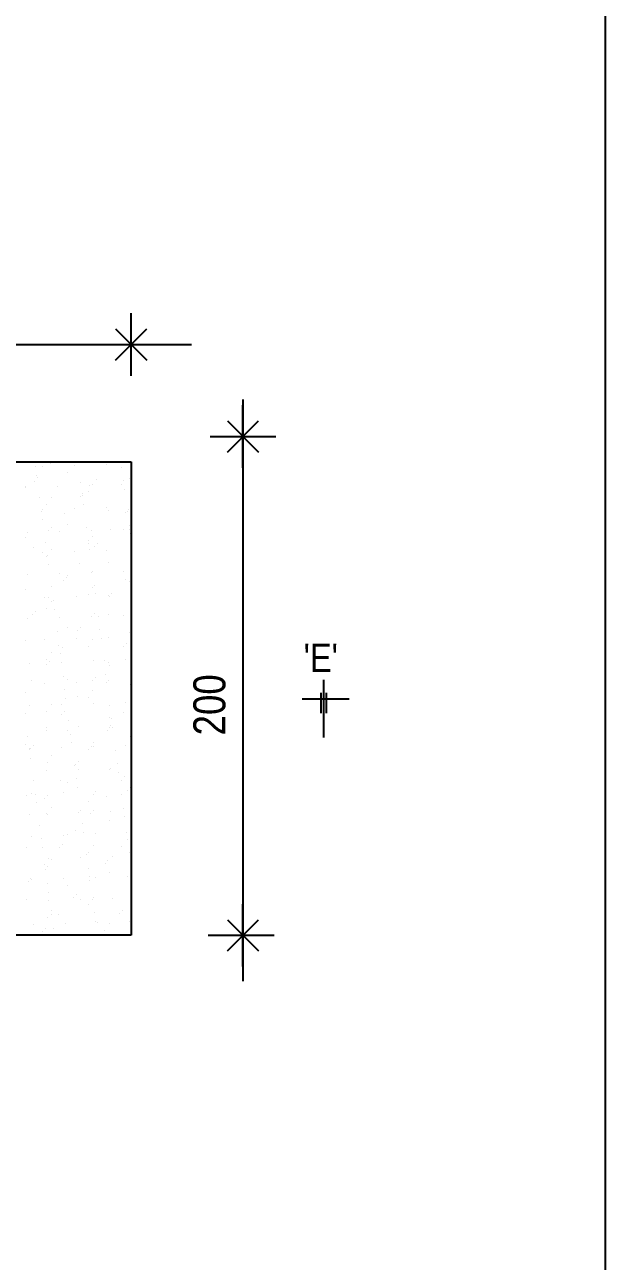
# Model space of a CAD drawing. Header units: metres. Extents: x 516 to 666, y 54 to 108.
# Drawn here: x 607.478 to 609.086, y 89.71 to 93.139 of the extents above; entities that cross this region are included whole.
import ezdxf

# ---------------------------------------------------------------- set-up
doc = ezdxf.new("R2010")
doc.units = ezdxf.units.M
doc.header["$LTSCALE"] = 30
doc.header["$MEASUREMENT"] = 0
doc.layers.get('0').update_dxf_attribs({"linetype": 'CONTINUOUS'})
doc.styles.add('HANDWRITE', font='ARIALN.TTF')

msp = doc.modelspace()

# ---------------------------------------------------------------- linework, layer by layer
for p, q in [((607.7732, 92.1656), (607.7732, 92.3389)), ((607.7732, 92.1655), (607.7732, 92.3328)), ((607.7732, 92.1654), (607.7732, 92.3328)), ((607.7298, 92.209), (607.8165, 92.2956)), ((607.7298, 92.2956), (607.8165, 92.209)), ((604.1397, 92.2492), (607.9406, 92.2524)), ((607.6865, 92.2523), (607.8598, 92.2523)), ((608.0828, 92.1), (608.0828, 90.4869)), ((608.0828, 91.9106), (608.0828, 92.0839)), ((608.0828, 91.9135), (608.0828, 92.0809)), ((608.0395, 91.954), (608.1261, 92.0406)), ((608.0395, 92.0406), (608.1261, 91.954)), ((607.9921, 91.9973), (608.1735, 91.9973)), ((607.9962, 91.9973), (608.1695, 91.9973)), ((604.2268, 91.9273), (607.7732, 91.9273)), ((607.5079, 91.9138), (607.5079, 91.9138)), ((607.5271, 91.9134), (607.5271, 91.9134)), ((607.5491, 91.9221), (607.5491, 91.9221)), ((607.6156, 91.9163), (607.6156, 91.9163)), ((607.7042, 91.9192), (607.7042, 91.9192)), ((607.7178, 91.9239), (607.7178, 91.9239)), ((607.7462, 91.9122), (607.7462, 91.9122)), ((607.7732, 91.9273), (607.7732, 90.6138)), ((607.5047, 91.8736), (607.5047, 91.8736)), ((607.5111, 91.8899), (607.5111, 91.8899)), ((607.5125, 91.8821), (607.5125, 91.8821)), ((607.5956, 91.8968), (607.5956, 91.8968)), ((607.6327, 91.8699), (607.6327, 91.8699)), ((607.6758, 91.8781), (607.6758, 91.8781)), ((607.7511, 91.8749), (607.7511, 91.8749)), ((607.769, 91.8819), (607.769, 91.8819)), ((607.4804, 91.8597), (607.4804, 91.8597)), ((607.481, 91.8551), (607.481, 91.8551)), ((607.5696, 91.858), (607.5696, 91.858)), ((607.6392, 91.8381), (607.6392, 91.8381)), ((607.6539, 91.8448), (607.6539, 91.8448)), ((607.6582, 91.8609), (607.6582, 91.8609)), ((607.6662, 91.8641), (607.6662, 91.8641)), ((607.7467, 91.8638), (607.7467, 91.8638)), ((607.7543, 91.8509), (607.7543, 91.8509)), ((607.5193, 91.8275), (607.5193, 91.8275)), ((607.5388, 91.8076), (607.5388, 91.8076)), ((607.5511, 91.827), (607.5511, 91.827)), ((607.6314, 91.8297), (607.6314, 91.8297)), ((607.6377, 91.8325), (607.6377, 91.8325)), ((607.6408, 91.8086), (607.6408, 91.8086)), ((607.7036, 91.8016), (607.7036, 91.8016)), ((607.5242, 91.7901), (607.5242, 91.7901)), ((607.5265, 91.7958), (607.5265, 91.7958)), ((607.5895, 91.7839), (607.5895, 91.7839)), ((607.6151, 91.7987), (607.6151, 91.7987)), ((607.7109, 91.7908), (607.7109, 91.7908)), ((607.7581, 91.7857), (607.7581, 91.7857)), ((607.7625, 91.7885), (607.7625, 91.7885)), ((607.7659, 91.7942), (607.7659, 91.7942)), ((607.5274, 91.7662), (607.5274, 91.7662)), ((607.5451, 91.7355), (607.5451, 91.7355)), ((607.5528, 91.7439), (607.5528, 91.7439)), ((607.5741, 91.7338), (607.5741, 91.7338)), ((607.5958, 91.7536), (607.5958, 91.7536)), ((607.649, 91.7461), (607.649, 91.7461)), ((607.6626, 91.7367), (607.6626, 91.7367)), ((607.7162, 91.7399), (607.7162, 91.7399)), ((607.7512, 91.7396), (607.7512, 91.7396)), ((607.7674, 91.7511), (607.7674, 91.7511)), ((607.7692, 91.7387), (607.7692, 91.7387)), ((607.4807, 91.7165), (607.4807, 91.7165)), ((607.4855, 91.7309), (607.4855, 91.7309)), ((607.5356, 91.7037), (607.5356, 91.7037)), ((607.654, 91.7087), (607.654, 91.7087)), ((607.6541, 91.7016), (607.6541, 91.7016)), ((607.6665, 91.721), (607.6665, 91.721)), ((607.6795, 91.7), (607.6795, 91.7)), ((607.7705, 91.7272), (607.7705, 91.7272)), ((607.5032, 91.6897), (607.5032, 91.6897)), ((607.528, 91.6755), (607.528, 91.6755)), ((607.539, 91.6645), (607.539, 91.6645)), ((607.5405, 91.6664), (607.5405, 91.6664)), ((607.5514, 91.6839), (607.5514, 91.6839)), ((607.6166, 91.6784), (607.6166, 91.6784)), ((607.6571, 91.6848), (607.6571, 91.6848)), ((607.6718, 91.6915), (607.6718, 91.6915)), ((607.7052, 91.6813), (607.7052, 91.6813)), ((607.5437, 91.6424), (607.5437, 91.6424)), ((607.6298, 91.6457), (607.6298, 91.6457)), ((607.7112, 91.6476), (607.7112, 91.6476)), ((607.4849, 91.6133), (607.4849, 91.6133)), ((607.5735, 91.6162), (607.5735, 91.6162)), ((607.5854, 91.5973), (607.5854, 91.5973)), ((607.5932, 91.6057), (607.5932, 91.6057)), ((607.5961, 91.6105), (607.5961, 91.6105)), ((607.6621, 91.6191), (607.6621, 91.6191)), ((607.6653, 91.6224), (607.6653, 91.6224)), ((607.7507, 91.622), (607.7507, 91.622)), ((607.7565, 91.6018), (607.7565, 91.6018)), ((607.7695, 91.5956), (607.7695, 91.5956)), ((607.481, 91.5734), (607.481, 91.5734)), ((607.5519, 91.58), (607.5519, 91.58)), ((607.6667, 91.5778), (607.6667, 91.5778)), ((607.6702, 91.585), (607.6702, 91.585)), ((607.7199, 91.5618), (607.7199, 91.5618)), ((607.5325, 91.5513), (607.5325, 91.5513)), ((607.5435, 91.5515), (607.5435, 91.5515)), ((607.5516, 91.5407), (607.5516, 91.5407)), ((607.5568, 91.5426), (607.5568, 91.5426)), ((607.6211, 91.5542), (607.6211, 91.5542)), ((607.6544, 91.5584), (607.6544, 91.5584)), ((607.6734, 91.5611), (607.6734, 91.5611)), ((607.7097, 91.5571), (607.7097, 91.5571)), ((607.7121, 91.5533), (607.7121, 91.5533)), ((607.4865, 91.493), (607.4865, 91.493)), ((607.4991, 91.503), (607.4991, 91.503)), ((607.5069, 91.5115), (607.5069, 91.5115)), ((607.5393, 91.5213), (607.5393, 91.5213)), ((607.5599, 91.5187), (607.5599, 91.5187)), ((607.575, 91.4959), (607.575, 91.4959)), ((607.6636, 91.4988), (607.6636, 91.4988)), ((607.6702, 91.5075), (607.6702, 91.5075)), ((607.6816, 91.4986), (607.6816, 91.4986)), ((607.7115, 91.5045), (607.7115, 91.5045)), ((607.7522, 91.5017), (607.7522, 91.5017)), ((607.5963, 91.4673), (607.5963, 91.4673)), ((607.6258, 91.4591), (607.6258, 91.4591)), ((607.6335, 91.4675), (607.6335, 91.4675)), ((607.6865, 91.4613), (607.6865, 91.4613)), ((607.4812, 91.4302), (607.4812, 91.4302)), ((607.5319, 91.4337), (607.5319, 91.4337)), ((607.5682, 91.4562), (607.5682, 91.4562)), ((607.6205, 91.4366), (607.6205, 91.4366)), ((607.667, 91.4347), (607.667, 91.4347)), ((607.6897, 91.4373), (607.6897, 91.4373)), ((607.7091, 91.4395), (607.7091, 91.4395)), ((607.7698, 91.4524), (607.7698, 91.4524)), ((607.5519, 91.3975), (607.5519, 91.3975)), ((607.5731, 91.4189), (607.5731, 91.4189)), ((607.5762, 91.3949), (607.5762, 91.3949)), ((607.5838, 91.4133), (607.5838, 91.4133)), ((607.6547, 91.4153), (607.6547, 91.4153)), ((607.7525, 91.4151), (607.7525, 91.4151)), ((607.7602, 91.4236), (607.7602, 91.4236)), ((607.4909, 91.3688), (607.4909, 91.3688)), ((607.5394, 91.3648), (607.5394, 91.3648)), ((607.5395, 91.3782), (607.5395, 91.3782)), ((607.5472, 91.3733), (607.5472, 91.3733)), ((607.5795, 91.3717), (607.5795, 91.3717)), ((607.6681, 91.3746), (607.6681, 91.3746)), ((607.6979, 91.3749), (607.6979, 91.3749)), ((607.7105, 91.3693), (607.7105, 91.3693)), ((607.7117, 91.3613), (607.7117, 91.3613)), ((607.7567, 91.3775), (607.7567, 91.3775)), ((607.5845, 91.3325), (607.5845, 91.3325)), ((607.5966, 91.3242), (607.5966, 91.3242)), ((607.6739, 91.3293), (607.6739, 91.3293)), ((607.7028, 91.3375), (607.7028, 91.3375)), ((608.3055, 91.3222), (608.3055, 91.1628)), ((607.4815, 91.287), (607.4815, 91.287)), ((607.4975, 91.3191), (607.4975, 91.3191)), ((607.5335, 91.3134), (607.5335, 91.3134)), ((607.5894, 91.2951), (607.5894, 91.2951)), ((607.622, 91.3163), (607.622, 91.3163)), ((607.6661, 91.3209), (607.6661, 91.3209)), ((607.6673, 91.2915), (607.6673, 91.2915)), ((607.706, 91.3136), (607.706, 91.3136)), ((607.7106, 91.3192), (607.7106, 91.3192)), ((607.77, 91.3092), (607.77, 91.3092)), ((607.5521, 91.2544), (607.5521, 91.2544)), ((607.5789, 91.2541), (607.5789, 91.2541)), ((607.5925, 91.2712), (607.5925, 91.2712)), ((607.6242, 91.2751), (607.6242, 91.2751)), ((607.6549, 91.2721), (607.6549, 91.2721)), ((607.6675, 91.257), (607.6675, 91.257)), ((607.7561, 91.2599), (607.7561, 91.2599)), ((608.2469, 91.2697), (608.3766, 91.2697)), ((608.298, 91.286), (608.298, 91.2297)), ((608.3129, 91.286), (608.3129, 91.2297)), ((607.4791, 91.2288), (607.4791, 91.2288)), ((607.4904, 91.2512), (607.4904, 91.2512)), ((607.5398, 91.235), (607.5398, 91.235)), ((607.5798, 91.2266), (607.5798, 91.2266)), ((607.5875, 91.2351), (607.5875, 91.2351)), ((607.7142, 91.2511), (607.7142, 91.2511)), ((607.7509, 91.2311), (607.7509, 91.2311)), ((607.5379, 91.1892), (607.5379, 91.1892)), ((607.6008, 91.2088), (607.6008, 91.2088)), ((607.6265, 91.1921), (607.6265, 91.1921)), ((607.712, 91.2181), (607.712, 91.2181)), ((607.7142, 91.1911), (607.7142, 91.1911)), ((607.7151, 91.195), (607.7151, 91.195)), ((607.7191, 91.2138), (607.7191, 91.2138)), ((607.7223, 91.1898), (607.7223, 91.1898)), ((607.4873, 91.1664), (607.4873, 91.1664)), ((607.5379, 91.1809), (607.5379, 91.1809)), ((607.5969, 91.181), (607.5969, 91.181)), ((607.6057, 91.1714), (607.6057, 91.1714)), ((607.7065, 91.1827), (607.7065, 91.1827)), ((607.7703, 91.1661), (607.7703, 91.1661)), ((607.4817, 91.1439), (607.4817, 91.1439)), ((607.4919, 91.1309), (607.4919, 91.1309)), ((607.4922, 91.129), (607.4922, 91.129)), ((607.4934, 91.1324), (607.4934, 91.1324)), ((607.5012, 91.1409), (607.5012, 91.1409)), ((607.5805, 91.1338), (607.5805, 91.1338)), ((607.6088, 91.1475), (607.6088, 91.1475)), ((607.6552, 91.129), (607.6552, 91.129)), ((607.6645, 91.1369), (607.6645, 91.1369)), ((607.6675, 91.1483), (607.6675, 91.1483)), ((607.6691, 91.1367), (607.6691, 91.1367)), ((607.7305, 91.1274), (607.7305, 91.1274)), ((607.7576, 91.1396), (607.7576, 91.1396)), ((607.4954, 91.1051), (607.4954, 91.1051)), ((607.5401, 91.0918), (607.5401, 91.0918)), ((607.5524, 91.1112), (607.5524, 91.1112)), ((607.617, 91.085), (607.617, 91.085)), ((607.6201, 91.0884), (607.6201, 91.0884)), ((607.6279, 91.0969), (607.6279, 91.0969)), ((607.7354, 91.09), (607.7354, 91.09)), ((607.5374, 91.0716), (607.5374, 91.0716)), ((607.622, 91.0476), (607.622, 91.0476)), ((607.626, 91.0745), (607.626, 91.0745)), ((607.7122, 91.075), (607.7122, 91.075)), ((607.7145, 91.0774), (607.7145, 91.0774)), ((607.7386, 91.0661), (607.7386, 91.0661)), ((607.7546, 91.053), (607.7546, 91.053)), ((607.5036, 91.0426), (607.5036, 91.0426)), ((607.5782, 91.0427), (607.5782, 91.0427)), ((607.5971, 91.0378), (607.5971, 91.0378)), ((607.6251, 91.0237), (607.6251, 91.0237)), ((607.6735, 91.0125), (607.6735, 91.0125)), ((607.7468, 91.0445), (607.7468, 91.0445)), ((607.7621, 91.0154), (607.7621, 91.0154)), ((607.7705, 91.0229), (607.7705, 91.0229)), ((607.482, 91.0007), (607.482, 91.0007)), ((607.4964, 91.0067), (607.4964, 91.0067)), ((607.5085, 91.0053), (607.5085, 91.0053)), ((607.5117, 90.9813), (607.5117, 90.9813)), ((607.5338, 90.9942), (607.5338, 90.9942)), ((607.5416, 91.0027), (607.5416, 91.0027)), ((607.585, 91.0096), (607.585, 91.0096)), ((607.6554, 90.9858), (607.6554, 90.9858)), ((607.6678, 91.0052), (607.6678, 91.0052)), ((607.7049, 90.9987), (607.7049, 90.9987)), ((607.7468, 91.0037), (607.7468, 91.0037)), ((607.4919, 90.9485), (607.4919, 90.9485)), ((607.5389, 90.9513), (607.5389, 90.9513)), ((607.5403, 90.9487), (607.5403, 90.9487)), ((607.5527, 90.9681), (607.5527, 90.9681)), ((607.6275, 90.9542), (607.6275, 90.9542)), ((607.6333, 90.9613), (607.6333, 90.9613)), ((607.6605, 90.9503), (607.6605, 90.9503)), ((607.6682, 90.9587), (607.6682, 90.9587)), ((607.7161, 90.9571), (607.7161, 90.9571)), ((607.7517, 90.9663), (607.7517, 90.9663)), ((607.5199, 90.9189), (607.5199, 90.9189)), ((607.6383, 90.9239), (607.6383, 90.9239)), ((607.7125, 90.9318), (607.7125, 90.9318)), ((607.7549, 90.9424), (607.7549, 90.9424)), ((607.4958, 90.8891), (607.4958, 90.8891)), ((607.5248, 90.8815), (607.5248, 90.8815)), ((607.5844, 90.892), (607.5844, 90.892)), ((607.5974, 90.8947), (607.5974, 90.8947)), ((607.6186, 90.9045), (607.6186, 90.9045)), ((607.6414, 90.9), (607.6414, 90.9)), ((607.673, 90.8949), (607.673, 90.8949)), ((607.7615, 90.8978), (607.7615, 90.8978)), ((607.7631, 90.8799), (607.7631, 90.8799)), ((607.7708, 90.8798), (607.7708, 90.8798)), ((607.4823, 90.8576), (607.4823, 90.8576)), ((607.528, 90.8576), (607.528, 90.8576)), ((607.5741, 90.856), (607.5741, 90.856)), ((607.5819, 90.8645), (607.5819, 90.8645)), ((607.6557, 90.8426), (607.6557, 90.8426)), ((607.668, 90.862), (607.668, 90.862)), ((607.7452, 90.8605), (607.7452, 90.8605)), ((607.768, 90.8425), (607.768, 90.8425)), ((607.5322, 90.8103), (607.5322, 90.8103)), ((607.5434, 90.8271), (607.5434, 90.8271)), ((607.5529, 90.8249), (607.5529, 90.8249)), ((607.632, 90.83), (607.632, 90.83)), ((607.6496, 90.8375), (607.6496, 90.8375)), ((607.7008, 90.8121), (607.7008, 90.8121)), ((607.7086, 90.8205), (607.7086, 90.8205)), ((607.7205, 90.8329), (607.7205, 90.8329)), ((607.7711, 90.8186), (607.7711, 90.8186)), ((607.5362, 90.7951), (607.5362, 90.7951)), ((607.5406, 90.8055), (607.5406, 90.8055)), ((607.6545, 90.8002), (607.6545, 90.8002)), ((607.6577, 90.7762), (607.6577, 90.7762)), ((607.6745, 90.7746), (607.6745, 90.7746)), ((607.7128, 90.7887), (607.7128, 90.7887)), ((607.7631, 90.7775), (607.7631, 90.7775)), ((607.4878, 90.7618), (607.4878, 90.7618)), ((607.4956, 90.7703), (607.4956, 90.7703)), ((607.4973, 90.7688), (607.4973, 90.7688)), ((607.5411, 90.7578), (607.5411, 90.7578)), ((607.5859, 90.7717), (607.5859, 90.7717)), ((607.5976, 90.7515), (607.5976, 90.7515)), ((607.6589, 90.7663), (607.6589, 90.7663)), ((607.4825, 90.7144), (607.4825, 90.7144)), ((607.5428, 90.7095), (607.5428, 90.7095)), ((607.5442, 90.7338), (607.5442, 90.7338)), ((607.6145, 90.7178), (607.6145, 90.7178)), ((607.6223, 90.7263), (607.6223, 90.7263)), ((607.6314, 90.7124), (607.6314, 90.7124)), ((607.6659, 90.7138), (607.6659, 90.7138)), ((607.6683, 90.7189), (607.6683, 90.7189)), ((607.72, 90.7153), (607.72, 90.7153)), ((607.7711, 90.7366), (607.7711, 90.7366)), ((607.5525, 90.6714), (607.5525, 90.6714)), ((607.5532, 90.6817), (607.5532, 90.6817)), ((607.5726, 90.6721), (607.5726, 90.6721)), ((607.656, 90.6995), (607.656, 90.6995)), ((607.6708, 90.6764), (607.6708, 90.6764)), ((607.7412, 90.6739), (607.7412, 90.6739)), ((607.7489, 90.6823), (607.7489, 90.6823)), ((608.0828, 90.5272), (608.0828, 90.7004)), ((608.0828, 90.53), (608.0828, 90.6974)), ((607.5018, 90.6446), (607.5018, 90.6446)), ((607.5408, 90.6623), (607.5408, 90.6623)), ((607.5904, 90.6475), (607.5904, 90.6475)), ((607.674, 90.6525), (607.674, 90.6525)), ((607.679, 90.6504), (607.679, 90.6504)), ((607.713, 90.6455), (607.713, 90.6455)), ((607.7676, 90.6533), (607.7676, 90.6533)), ((608.0395, 90.5705), (608.1261, 90.6571)), ((608.0395, 90.6571), (608.1261, 90.5705)), ((607.7732, 90.6138), (604.2268, 90.6138)), ((607.5281, 90.6236), (607.5281, 90.6236)), ((607.5359, 90.6321), (607.5359, 90.6321)), ((607.5574, 90.634), (607.5574, 90.634)), ((607.6992, 90.6281), (607.6992, 90.6281)), ((607.9861, 90.6138), (608.1675, 90.6138)), ((607.9962, 90.6138), (608.1695, 90.6138))]:
    msp.add_line(p, q)
msp.add_lwpolyline([(595.6708, 97.7187), (609.0862, 97.7187), (609.0862, 89.5495), (595.6708, 89.5495)], close=True)

# ---------------------------------------------------------------- texts
at = {"style": 'HANDWRITE'}
msp.add_text("'E'", height=0.07881, dxfattribs=at).set_placement((608.2508, 91.3439))
msp.add_text('200', height=0.08866, rotation=90, dxfattribs=at).set_placement((608.034, 91.1683))

doc.saveas('drawing.dxf')
